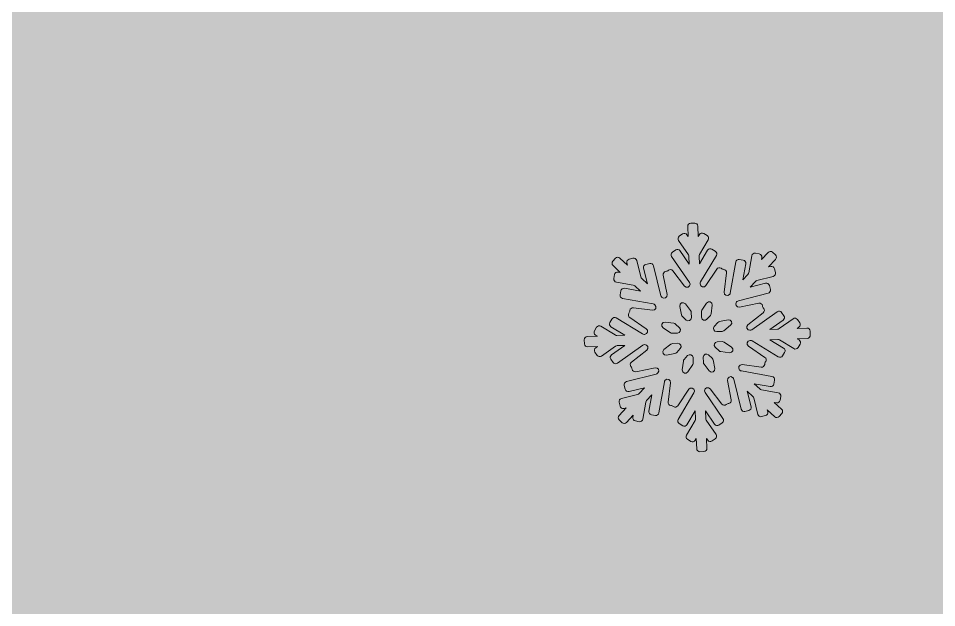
# Model space of a CAD drawing. Header units: millimetres. Extents: x 27 to 196, y -118 to -21.
# Drawn here: x 142.78 to 160.46, y -84.05 to -72.71 of the extents above; entities that cross this region are included whole.
import ezdxf

# ---------------------------------------------------------------- set-up
doc = ezdxf.new("R2010")
doc.units = ezdxf.units.MM
doc.header["$MEASUREMENT"] = 0
doc.layers.add('engraving', color=7, linetype='Continuous')
doc.layers.add('Layer 1', color=7, linetype='Continuous')

msp = doc.modelspace()

# ---------------------------------------------------------------- hatches: boundary and pattern name
at = {"layer": 'Layer 1'}
h = msp.add_hatch(color=2, dxfattribs=at)
h.dxf.hatch_style = 2
edge = h.paths.add_edge_path()
edge.add_spline(control_points=[(177.252, -88.497), (180.383, -85.287), (182.791, -81.667), (184.475, -77.633), (186.158, -73.601), (187.04, -69.511), (187.118, -65.36), (187.195, -61.211), (186.473, -57.139), (184.946, -53.146), (183.419, -49.152), (181.088, -45.59), (177.957, -42.458), (175.295, -39.718), (172.144, -37.448), (168.502, -35.646), (164.862, -33.846), (161.162, -32.945), (157.405, -32.945), (157.405, -32.945), (156.589, -32.945), (156.589, -32.945), (155.913, -32.496), (155.121, -32.21), (154.269, -32.145), (155.774, -31.03), (156.754, -29.246), (156.754, -27.23), (156.754, -23.849), (154.013, -21.109), (150.633, -21.109), (147.252, -21.109), (144.512, -23.849), (144.512, -27.23), (144.512, -29.246), (145.492, -31.03), (146.997, -32.145), (146.145, -32.21), (145.352, -32.496), (144.676, -32.945), (144.676, -32.945), (125.106, -32.945), (125.106, -32.945), (125.106, -32.945), (125.106, -118.094), (125.106, -118.094), (125.106, -118.094), (149.77, -118.094), (149.77, -118.094), (149.77, -118.094), (149.77, -99.772), (149.77, -99.772), (149.77, -99.225), (149.77, -98.559), (149.77, -97.776), (149.77, -96.994), (149.906, -96.406), (150.181, -96.014), (150.455, -95.622), (150.945, -95.584), (151.65, -95.896), (152.354, -96.21), (153.429, -97.149), (154.879, -98.715), (156.327, -100.282), (158.206, -102.611), (160.517, -105.704), (162.825, -108.797), (165.743, -112.926), (169.267, -118.094), (169.267, -118.094), (195.809, -118.094), (195.809, -118.094), (195.809, -118.094), (177.252, -88.497), (177.252, -88.497)], knot_values=[0, 0, 0, 0, 1, 1, 1, 2, 2, 2, 3, 3, 3, 4, 4, 4, 5, 5, 5, 6, 6, 6, 7, 7, 7, 8, 8, 8, 9, 9, 9, 10, 10, 10, 11, 11, 11, 12, 12, 12, 13, 13, 13, 14, 14, 14, 15, 15, 15, 16, 16, 16, 17, 17, 17, 18, 18, 18, 19, 19, 19, 20, 20, 20, 21, 21, 21, 22, 22, 22, 23, 23, 23, 24, 24, 24, 25, 25, 25, 25], degree=3, periodic=1)
edge = h.paths.add_edge_path()
edge.add_spline(control_points=[(146.825, -27.23), (146.825, -25.13), (148.533, -23.422), (150.633, -23.422), (152.732, -23.422), (154.44, -25.13), (154.44, -27.23), (154.44, -29.329), (152.732, -31.037), (150.633, -31.037), (148.533, -31.037), (146.825, -29.329), (146.825, -27.23)], knot_values=[0, 0, 0, 0, 1, 1, 1, 2, 2, 2, 3, 3, 3, 4, 4, 4, 4], degree=3, periodic=1)
edge = h.paths.add_edge_path()
edge.add_spline(control_points=[(160.928, -70.117), (159.36, -71.722), (157.443, -72.524), (155.173, -72.524), (155.173, -72.524), (149.535, -72.524), (149.535, -72.524), (149.535, -72.524), (149.535, -56.199), (149.535, -56.199), (149.535, -56.199), (155.173, -56.199), (155.173, -56.199), (157.443, -56.199), (159.36, -56.983), (160.928, -58.548), (162.493, -60.115), (163.277, -62.033), (163.277, -64.303), (163.277, -66.575), (162.493, -68.513), (160.928, -70.117)], knot_values=[0, 0, 0, 0, 1, 1, 1, 2, 2, 2, 3, 3, 3, 4, 4, 4, 5, 5, 5, 6, 6, 6, 7, 7, 7, 7], degree=3, periodic=1)

# ---------------------------------------------------------------- linework, layer by layer
at = {"layer": 'engraving', "lineweight": 0}
for points, knots in [([(158.023, -78.726), (158.021, -78.694), (157.994, -78.668), (157.961, -78.669), (157.961, -78.669), (157.771, -78.677), (157.771, -78.677), (157.771, -78.677), (157.806, -78.652), (157.806, -78.652), (157.833, -78.633), (157.839, -78.596), (157.821, -78.569), (157.821, -78.569), (157.776, -78.505), (157.776, -78.505), (157.757, -78.478), (157.72, -78.471), (157.693, -78.49), (157.693, -78.49), (157.423, -78.68), (157.423, -78.68), (157.414, -78.687), (157.403, -78.691), (157.391, -78.691), (157.391, -78.691), (157.246, -78.697), (157.246, -78.697), (157.246, -78.697), (157.502, -78.516), (157.502, -78.516), (157.529, -78.497), (157.535, -78.46), (157.517, -78.433), (157.517, -78.433), (157.473, -78.369), (157.473, -78.369), (157.454, -78.342), (157.416, -78.335), (157.389, -78.354), (157.389, -78.354), (156.899, -78.701), (156.899, -78.701), (156.889, -78.707), (156.878, -78.711), (156.867, -78.712), (156.867, -78.712), (156.864, -78.712), (156.864, -78.712), (156.806, -78.714), (156.779, -78.641), (156.824, -78.605), (156.824, -78.605), (157.119, -78.373), (157.119, -78.373), (157.144, -78.353), (157.149, -78.316), (157.129, -78.29), (157.129, -78.29), (157.119, -78.278), (157.119, -78.278), (157.114, -78.271), (157.11, -78.262), (157.108, -78.253), (157.108, -78.253), (157.105, -78.238), (157.105, -78.238), (157.099, -78.206), (157.067, -78.185), (157.035, -78.191), (157.035, -78.191), (156.664, -78.265), (156.664, -78.265), (156.607, -78.276), (156.569, -78.209), (156.608, -78.166), (156.608, -78.166), (156.614, -78.159), (156.614, -78.159), (156.622, -78.151), (156.632, -78.145), (156.644, -78.142), (156.644, -78.142), (157.213, -77.999), (157.213, -77.999), (157.245, -77.991), (157.264, -77.959), (157.257, -77.927), (157.257, -77.927), (157.238, -77.851), (157.238, -77.851), (157.23, -77.819), (157.197, -77.799), (157.165, -77.807), (157.165, -77.807), (156.867, -77.882), (156.867, -77.882), (156.867, -77.882), (156.97, -77.77), (156.97, -77.77), (156.978, -77.761), (156.988, -77.755), (156.999, -77.752), (156.999, -77.752), (157.312, -77.674), (157.312, -77.674), (157.343, -77.666), (157.363, -77.633), (157.355, -77.601), (157.355, -77.601), (157.336, -77.526), (157.336, -77.526), (157.328, -77.493), (157.296, -77.474), (157.264, -77.482), (157.264, -77.482), (157.223, -77.492), (157.223, -77.492), (157.223, -77.492), (157.357, -77.346), (157.357, -77.346), (157.379, -77.322), (157.377, -77.284), (157.353, -77.262), (157.353, -77.262), (157.297, -77.209), (157.297, -77.209), (157.272, -77.186), (157.234, -77.188), (157.212, -77.212), (157.212, -77.212), (157.084, -77.352), (157.084, -77.352), (157.084, -77.352), (157.091, -77.31), (157.091, -77.31), (157.097, -77.278), (157.076, -77.247), (157.043, -77.241), (157.043, -77.241), (156.968, -77.228), (156.968, -77.228), (156.935, -77.222), (156.904, -77.244), (156.898, -77.276), (156.898, -77.276), (156.841, -77.605), (156.841, -77.605), (156.839, -77.616), (156.834, -77.626), (156.826, -77.635), (156.826, -77.635), (156.728, -77.742), (156.728, -77.742), (156.728, -77.742), (156.782, -77.431), (156.782, -77.431), (156.788, -77.399), (156.766, -77.368), (156.734, -77.362), (156.734, -77.362), (156.659, -77.349), (156.659, -77.349), (156.626, -77.343), (156.595, -77.365), (156.589, -77.397), (156.589, -77.397), (156.485, -77.995), (156.485, -77.995), (156.483, -78.006), (156.478, -78.016), (156.47, -78.025), (156.47, -78.025), (156.47, -78.025), (156.47, -78.025), (156.431, -78.068), (156.36, -78.035), (156.367, -77.977), (156.367, -77.977), (156.412, -77.605), (156.412, -77.605), (156.416, -77.572), (156.393, -77.543), (156.36, -77.539), (156.36, -77.539), (156.346, -77.537), (156.346, -77.537), (156.337, -77.536), (156.328, -77.532), (156.32, -77.527), (156.32, -77.527), (156.308, -77.519), (156.308, -77.519), (156.281, -77.5), (156.243, -77.508), (156.225, -77.535), (156.225, -77.535), (156.017, -77.851), (156.017, -77.851), (155.985, -77.899), (155.909, -77.878), (155.907, -77.82), (155.907, -77.82), (155.907, -77.814), (155.907, -77.814), (155.906, -77.802), (155.909, -77.791), (155.915, -77.781), (155.915, -77.781), (156.217, -77.271), (156.217, -77.271), (156.234, -77.243), (156.225, -77.207), (156.197, -77.19), (156.197, -77.19), (156.131, -77.15), (156.131, -77.15), (156.103, -77.132), (156.066, -77.141), (156.049, -77.17), (156.049, -77.17), (155.891, -77.435), (155.891, -77.435), (155.891, -77.435), (155.885, -77.283), (155.885, -77.283), (155.885, -77.271), (155.888, -77.26), (155.894, -77.25), (155.894, -77.25), (156.06, -76.97), (156.06, -76.97), (156.076, -76.942), (156.067, -76.906), (156.039, -76.889), (156.039, -76.889), (155.973, -76.849), (155.973, -76.849), (155.945, -76.831), (155.908, -76.84), (155.891, -76.869), (155.891, -76.869), (155.87, -76.904), (155.87, -76.904), (155.87, -76.904), (155.862, -76.706), (155.862, -76.706), (155.861, -76.673), (155.833, -76.648), (155.8, -76.649), (155.8, -76.649), (155.723, -76.652), (155.723, -76.652), (155.69, -76.653), (155.665, -76.681), (155.666, -76.714), (155.666, -76.714), (155.674, -76.905), (155.674, -76.905), (155.674, -76.905), (155.65, -76.871), (155.65, -76.871), (155.632, -76.844), (155.594, -76.837), (155.567, -76.857), (155.567, -76.857), (155.504, -76.901), (155.504, -76.901), (155.477, -76.92), (155.471, -76.957), (155.489, -76.984), (155.489, -76.984), (155.679, -77.258), (155.679, -77.258), (155.685, -77.267), (155.689, -77.278), (155.689, -77.289), (155.689, -77.289), (155.695, -77.436), (155.695, -77.436), (155.695, -77.436), (155.517, -77.178), (155.517, -77.178), (155.498, -77.151), (155.461, -77.144), (155.434, -77.164), (155.434, -77.164), (155.371, -77.208), (155.371, -77.208), (155.344, -77.227), (155.337, -77.264), (155.356, -77.291), (155.356, -77.291), (155.7, -77.789), (155.7, -77.789), (155.707, -77.798), (155.71, -77.809), (155.711, -77.821), (155.711, -77.821), (155.711, -77.822), (155.711, -77.822), (155.713, -77.88), (155.639, -77.907), (155.604, -77.86), (155.604, -77.86), (155.377, -77.566), (155.377, -77.566), (155.357, -77.54), (155.319, -77.535), (155.293, -77.556), (155.293, -77.556), (155.282, -77.565), (155.282, -77.565), (155.275, -77.57), (155.266, -77.574), (155.257, -77.576), (155.257, -77.576), (155.243, -77.579), (155.243, -77.579), (155.21, -77.586), (155.189, -77.617), (155.196, -77.649), (155.196, -77.649), (155.27, -78.024), (155.27, -78.024), (155.281, -78.081), (155.213, -78.119), (155.17, -78.079), (155.17, -78.079), (155.167, -78.076), (155.167, -78.076), (155.158, -78.068), (155.152, -78.058), (155.149, -78.046), (155.149, -78.046), (155.007, -77.469), (155.007, -77.469), (154.999, -77.437), (154.966, -77.417), (154.934, -77.425), (154.934, -77.425), (154.86, -77.444), (154.86, -77.444), (154.828, -77.452), (154.808, -77.484), (154.816, -77.516), (154.816, -77.516), (154.891, -77.818), (154.891, -77.818), (154.891, -77.818), (154.78, -77.715), (154.78, -77.715), (154.772, -77.707), (154.766, -77.697), (154.763, -77.685), (154.763, -77.685), (154.685, -77.368), (154.685, -77.368), (154.677, -77.336), (154.644, -77.317), (154.612, -77.325), (154.612, -77.325), (154.538, -77.344), (154.538, -77.344), (154.506, -77.352), (154.487, -77.384), (154.495, -77.416), (154.495, -77.416), (154.505, -77.457), (154.505, -77.457), (154.505, -77.457), (154.361, -77.323), (154.361, -77.323), (154.337, -77.3), (154.299, -77.301), (154.276, -77.326), (154.276, -77.326), (154.224, -77.383), (154.224, -77.383), (154.202, -77.407), (154.204, -77.445), (154.228, -77.467), (154.228, -77.467), (154.368, -77.598), (154.368, -77.598), (154.368, -77.598), (154.327, -77.591), (154.327, -77.591), (154.294, -77.585), (154.263, -77.607), (154.257, -77.639), (154.257, -77.639), (154.244, -77.716), (154.244, -77.716), (154.238, -77.748), (154.26, -77.779), (154.292, -77.785), (154.292, -77.785), (154.617, -77.844), (154.617, -77.844), (154.628, -77.846), (154.638, -77.851), (154.647, -77.859), (154.647, -77.859), (154.754, -77.959), (154.754, -77.959), (154.754, -77.959), (154.447, -77.904), (154.447, -77.904), (154.415, -77.898), (154.384, -77.92), (154.378, -77.952), (154.378, -77.952), (154.365, -78.029), (154.365, -78.029), (154.359, -78.062), (154.38, -78.092), (154.413, -78.098), (154.413, -78.098), (155.003, -78.205), (155.003, -78.205), (155.014, -78.207), (155.025, -78.212), (155.033, -78.22), (155.033, -78.22), (155.036, -78.223), (155.036, -78.223), (155.078, -78.262), (155.045, -78.333), (154.987, -78.325), (154.987, -78.325), (154.62, -78.279), (154.62, -78.279), (154.587, -78.275), (154.557, -78.298), (154.553, -78.331), (154.553, -78.331), (154.551, -78.346), (154.551, -78.346), (154.55, -78.355), (154.547, -78.364), (154.542, -78.372), (154.542, -78.372), (154.533, -78.384), (154.533, -78.384), (154.515, -78.412), (154.523, -78.448), (154.55, -78.467), (154.55, -78.467), (154.866, -78.681), (154.866, -78.681), (154.914, -78.714), (154.893, -78.788), (154.835, -78.79), (154.835, -78.79), (154.828, -78.791), (154.828, -78.791), (154.816, -78.791), (154.804, -78.788), (154.794, -78.782), (154.794, -78.782), (154.291, -78.475), (154.291, -78.475), (154.262, -78.458), (154.225, -78.467), (154.208, -78.496), (154.208, -78.496), (154.169, -78.563), (154.169, -78.563), (154.152, -78.591), (154.161, -78.627), (154.189, -78.644), (154.189, -78.644), (154.454, -78.805), (154.454, -78.805), (154.454, -78.805), (154.303, -78.811), (154.303, -78.811), (154.291, -78.812), (154.28, -78.809), (154.27, -78.802), (154.27, -78.802), (153.994, -78.634), (153.994, -78.634), (153.965, -78.617), (153.928, -78.626), (153.911, -78.655), (153.911, -78.655), (153.872, -78.722), (153.872, -78.722), (153.855, -78.75), (153.864, -78.786), (153.892, -78.803), (153.892, -78.803), (153.929, -78.826), (153.929, -78.826), (153.929, -78.826), (153.733, -78.833), (153.733, -78.833), (153.7, -78.834), (153.674, -78.862), (153.675, -78.895), (153.675, -78.895), (153.678, -78.973), (153.678, -78.973), (153.68, -79.006), (153.707, -79.032), (153.74, -79.031), (153.74, -79.031), (153.93, -79.023), (153.93, -79.023), (153.93, -79.023), (153.895, -79.048), (153.895, -79.048), (153.868, -79.067), (153.862, -79.104), (153.881, -79.131), (153.881, -79.131), (153.925, -79.195), (153.925, -79.195), (153.944, -79.222), (153.981, -79.229), (154.008, -79.21), (154.008, -79.21), (154.278, -79.019), (154.278, -79.019), (154.287, -79.013), (154.298, -79.009), (154.31, -79.008), (154.31, -79.008), (154.455, -79.003), (154.455, -79.003), (154.455, -79.003), (154.199, -79.184), (154.199, -79.184), (154.172, -79.203), (154.166, -79.24), (154.184, -79.267), (154.184, -79.267), (154.228, -79.33), (154.228, -79.33), (154.247, -79.358), (154.285, -79.364), (154.312, -79.345), (154.312, -79.345), (154.802, -78.999), (154.802, -78.999), (154.812, -78.992), (154.823, -78.989), (154.835, -78.988), (154.835, -78.988), (154.837, -78.988), (154.837, -78.988), (154.895, -78.986), (154.922, -79.059), (154.877, -79.095), (154.877, -79.095), (154.583, -79.326), (154.583, -79.326), (154.557, -79.346), (154.552, -79.384), (154.572, -79.41), (154.572, -79.41), (154.582, -79.422), (154.582, -79.422), (154.587, -79.429), (154.591, -79.438), (154.593, -79.447), (154.593, -79.447), (154.596, -79.462), (154.596, -79.462), (154.602, -79.494), (154.634, -79.515), (154.666, -79.509), (154.666, -79.509), (155.038, -79.435), (155.038, -79.435), (155.094, -79.423), (155.132, -79.491), (155.093, -79.534), (155.093, -79.534), (155.087, -79.54), (155.087, -79.54), (155.079, -79.549), (155.069, -79.555), (155.058, -79.558), (155.058, -79.558), (154.488, -79.701), (154.488, -79.701), (154.456, -79.709), (154.437, -79.741), (154.445, -79.773), (154.445, -79.773), (154.463, -79.849), (154.463, -79.849), (154.471, -79.881), (154.504, -79.9), (154.536, -79.892), (154.536, -79.892), (154.834, -79.818), (154.834, -79.818), (154.834, -79.818), (154.731, -79.93), (154.731, -79.93), (154.723, -79.939), (154.713, -79.945), (154.702, -79.948), (154.702, -79.948), (154.39, -80.026), (154.39, -80.026), (154.358, -80.034), (154.338, -80.067), (154.346, -80.098), (154.346, -80.098), (154.365, -80.174), (154.365, -80.174), (154.373, -80.206), (154.405, -80.226), (154.437, -80.218), (154.437, -80.218), (154.478, -80.208), (154.478, -80.208), (154.478, -80.208), (154.344, -80.354), (154.344, -80.354), (154.322, -80.378), (154.324, -80.416), (154.348, -80.438), (154.348, -80.438), (154.404, -80.491), (154.404, -80.491), (154.429, -80.514), (154.467, -80.512), (154.489, -80.487), (154.489, -80.487), (154.617, -80.347), (154.617, -80.347), (154.617, -80.347), (154.61, -80.389), (154.61, -80.389), (154.604, -80.422), (154.626, -80.453), (154.658, -80.458), (154.658, -80.458), (154.734, -80.472), (154.734, -80.472), (154.766, -80.478), (154.797, -80.456), (154.803, -80.424), (154.803, -80.424), (154.86, -80.095), (154.86, -80.095), (154.862, -80.084), (154.867, -80.073), (154.875, -80.065), (154.875, -80.065), (154.973, -79.958), (154.973, -79.958), (154.973, -79.958), (154.919, -80.268), (154.919, -80.268), (154.913, -80.301), (154.935, -80.331), (154.967, -80.337), (154.967, -80.337), (155.043, -80.351), (155.043, -80.351), (155.075, -80.357), (155.106, -80.335), (155.112, -80.302), (155.112, -80.302), (155.216, -79.705), (155.216, -79.705), (155.218, -79.694), (155.223, -79.683), (155.231, -79.675), (155.231, -79.675), (155.231, -79.675), (155.231, -79.675), (155.27, -79.632), (155.341, -79.665), (155.334, -79.723), (155.334, -79.723), (155.289, -80.095), (155.289, -80.095), (155.285, -80.127), (155.308, -80.157), (155.341, -80.161), (155.341, -80.161), (155.355, -80.163), (155.355, -80.163), (155.364, -80.164), (155.373, -80.167), (155.381, -80.173), (155.381, -80.173), (155.393, -80.181), (155.393, -80.181), (155.42, -80.199), (155.458, -80.192), (155.476, -80.164), (155.476, -80.164), (155.685, -79.849), (155.685, -79.849), (155.717, -79.8), (155.792, -79.821), (155.794, -79.879), (155.794, -79.879), (155.794, -79.886), (155.794, -79.886), (155.795, -79.897), (155.792, -79.909), (155.786, -79.919), (155.786, -79.919), (155.484, -80.429), (155.484, -80.429), (155.467, -80.457), (155.476, -80.493), (155.504, -80.51), (155.504, -80.51), (155.57, -80.55), (155.57, -80.55), (155.598, -80.567), (155.635, -80.558), (155.652, -80.53), (155.652, -80.53), (155.81, -80.264), (155.81, -80.264), (155.81, -80.264), (155.816, -80.417), (155.816, -80.417), (155.816, -80.429), (155.813, -80.44), (155.808, -80.45), (155.808, -80.45), (155.642, -80.73), (155.642, -80.73), (155.625, -80.758), (155.634, -80.794), (155.662, -80.811), (155.662, -80.811), (155.728, -80.851), (155.728, -80.851), (155.756, -80.869), (155.793, -80.859), (155.81, -80.831), (155.81, -80.831), (155.831, -80.795), (155.831, -80.795), (155.831, -80.795), (155.839, -80.994), (155.839, -80.994), (155.84, -81.026), (155.868, -81.052), (155.901, -81.051), (155.901, -81.051), (155.978, -81.048), (155.978, -81.048), (156.011, -81.047), (156.036, -81.019), (156.035, -80.986), (156.035, -80.986), (156.027, -80.795), (156.027, -80.795), (156.027, -80.795), (156.051, -80.828), (156.051, -80.828), (156.07, -80.856), (156.107, -80.862), (156.134, -80.843), (156.134, -80.843), (156.197, -80.799), (156.197, -80.799), (156.224, -80.78), (156.23, -80.743), (156.212, -80.716), (156.212, -80.716), (156.022, -80.442), (156.022, -80.442), (156.016, -80.433), (156.012, -80.422), (156.012, -80.41), (156.012, -80.41), (156.006, -80.264), (156.006, -80.264), (156.006, -80.264), (156.184, -80.521), (156.184, -80.521), (156.203, -80.549), (156.241, -80.555), (156.268, -80.536), (156.268, -80.536), (156.331, -80.492), (156.331, -80.492), (156.357, -80.473), (156.364, -80.436), (156.345, -80.409), (156.345, -80.409), (156.001, -79.911), (156.001, -79.911), (155.994, -79.901), (155.991, -79.891), (155.99, -79.879), (155.99, -79.879), (155.99, -79.878), (155.99, -79.878), (155.988, -79.82), (156.062, -79.793), (156.097, -79.839), (156.097, -79.839), (156.324, -80.133), (156.324, -80.133), (156.344, -80.16), (156.382, -80.165), (156.408, -80.144), (156.408, -80.144), (156.419, -80.135), (156.419, -80.135), (156.427, -80.129), (156.435, -80.125), (156.444, -80.123), (156.444, -80.123), (156.458, -80.121), (156.458, -80.121), (156.491, -80.114), (156.512, -80.083), (156.505, -80.051), (156.505, -80.051), (156.431, -79.676), (156.431, -79.676), (156.42, -79.619), (156.489, -79.581), (156.531, -79.621), (156.531, -79.621), (156.535, -79.624), (156.535, -79.624), (156.543, -79.632), (156.549, -79.642), (156.552, -79.653), (156.552, -79.653), (156.695, -80.231), (156.695, -80.231), (156.702, -80.263), (156.735, -80.282), (156.767, -80.274), (156.767, -80.274), (156.841, -80.256), (156.841, -80.256), (156.873, -80.248), (156.893, -80.215), (156.885, -80.183), (156.885, -80.183), (156.81, -79.882), (156.81, -79.882), (156.81, -79.882), (156.921, -79.985), (156.921, -79.985), (156.929, -79.993), (156.935, -80.003), (156.938, -80.014), (156.938, -80.014), (157.016, -80.331), (157.016, -80.331), (157.024, -80.363), (157.057, -80.383), (157.089, -80.375), (157.089, -80.375), (157.163, -80.356), (157.163, -80.356), (157.195, -80.348), (157.215, -80.316), (157.207, -80.284), (157.207, -80.284), (157.197, -80.243), (157.197, -80.243), (157.197, -80.243), (157.34, -80.377), (157.34, -80.377), (157.364, -80.4), (157.402, -80.398), (157.425, -80.374), (157.425, -80.374), (157.477, -80.317), (157.477, -80.317), (157.499, -80.292), (157.498, -80.255), (157.474, -80.233), (157.474, -80.233), (157.333, -80.102), (157.333, -80.102), (157.333, -80.102), (157.374, -80.109), (157.374, -80.109), (157.407, -80.115), (157.438, -80.093), (157.444, -80.06), (157.444, -80.06), (157.457, -79.984), (157.457, -79.984), (157.463, -79.951), (157.441, -79.92), (157.409, -79.915), (157.409, -79.915), (157.085, -79.856), (157.085, -79.856), (157.073, -79.854), (157.063, -79.849), (157.054, -79.841), (157.054, -79.841), (156.947, -79.74), (156.947, -79.74), (156.947, -79.74), (157.254, -79.796), (157.254, -79.796), (157.286, -79.802), (157.318, -79.78), (157.323, -79.747), (157.323, -79.747), (157.337, -79.671), (157.337, -79.671), (157.342, -79.638), (157.321, -79.607), (157.288, -79.602), (157.288, -79.602), (156.698, -79.495), (156.698, -79.495), (156.687, -79.493), (156.677, -79.488), (156.668, -79.48), (156.668, -79.48), (156.665, -79.477), (156.665, -79.477), (156.623, -79.438), (156.656, -79.367), (156.714, -79.374), (156.714, -79.374), (157.081, -79.421), (157.081, -79.421), (157.114, -79.425), (157.144, -79.402), (157.148, -79.369), (157.148, -79.369), (157.15, -79.354), (157.15, -79.354), (157.151, -79.345), (157.154, -79.336), (157.159, -79.328), (157.159, -79.328), (157.168, -79.315), (157.168, -79.315), (157.186, -79.288), (157.179, -79.251), (157.152, -79.233), (157.152, -79.233), (156.835, -79.018), (156.835, -79.018), (156.787, -78.986), (156.809, -78.912), (156.866, -78.909), (156.866, -78.909), (156.874, -78.909), (156.874, -78.909), (156.885, -78.909), (156.897, -78.912), (156.907, -78.918), (156.907, -78.918), (157.41, -79.224), (157.41, -79.224), (157.439, -79.242), (157.476, -79.232), (157.493, -79.204), (157.493, -79.204), (157.532, -79.137), (157.532, -79.137), (157.549, -79.109), (157.54, -79.073), (157.512, -79.056), (157.512, -79.056), (157.248, -78.895), (157.248, -78.895), (157.248, -78.895), (157.398, -78.889), (157.398, -78.889), (157.41, -78.888), (157.422, -78.891), (157.432, -78.897), (157.432, -78.897), (157.708, -79.065), (157.708, -79.065), (157.736, -79.083), (157.773, -79.073), (157.79, -79.045), (157.79, -79.045), (157.829, -78.978), (157.829, -78.978), (157.846, -78.95), (157.837, -78.914), (157.809, -78.897), (157.809, -78.897), (157.772, -78.874), (157.772, -78.874), (157.772, -78.874), (157.969, -78.867), (157.969, -78.867), (158.002, -78.865), (158.027, -78.837), (158.026, -78.804), (158.026, -78.804), (158.023, -78.726), (158.023, -78.726)], [0, 0, 0, 0, 1, 1, 1, 2, 2, 2, 3, 3, 3, 4, 4, 4, 5, 5, 5, 6, 6, 6, 7, 7, 7, 8, 8, 8, 9, 9, 9, 10, 10, 10, 11, 11, 11, 12, 12, 12, 13, 13, 13, 14, 14, 14, 15, 15, 15, 16, 16, 16, 17, 17, 17, 18, 18, 18, 19, 19, 19, 20, 20, 20, 21, 21, 21, 22, 22, 22, 23, 23, 23, 24, 24, 24, 25, 25, 25, 26, 26, 26, 27, 27, 27, 28, 28, 28, 29, 29, 29, 30, 30, 30, 31, 31, 31, 32, 32, 32, 33, 33, 33, 34, 34, 34, 35, 35, 35, 36, 36, 36, 37, 37, 37, 38, 38, 38, 39, 39, 39, 40, 40, 40, 41, 41, 41, 42, 42, 42, 43, 43, 43, 44, 44, 44, 45, 45, 45, 46, 46, 46, 47, 47, 47, 48, 48, 48, 49, 49, 49, 50, 50, 50, 51, 51, 51, 52, 52, 52, 53, 53, 53, 54, 54, 54, 55, 55, 55, 56, 56, 56, 57, 57, 57, 58, 58, 58, 59, 59, 59, 60, 60, 60, 61, 61, 61, 62, 62, 62, 63, 63, 63, 64, 64, 64, 65, 65, 65, 66, 66, 66, 67, 67, 67, 68, 68, 68, 69, 69, 69, 70, 70, 70, 71, 71, 71, 72, 72, 72, 73, 73, 73, 74, 74, 74, 75, 75, 75, 76, 76, 76, 77, 77, 77, 78, 78, 78, 79, 79, 79, 80, 80, 80, 81, 81, 81, 82, 82, 82, 83, 83, 83, 84, 84, 84, 85, 85, 85, 86, 86, 86, 87, 87, 87, 88, 88, 88, 89, 89, 89, 90, 90, 90, 91, 91, 91, 92, 92, 92, 93, 93, 93, 94, 94, 94, 95, 95, 95, 96, 96, 96, 97, 97, 97, 98, 98, 98, 99, 99, 99, 100, 100, 100, 101, 101, 101, 102, 102, 102, 103, 103, 103, 104, 104, 104, 105, 105, 105, 106, 106, 106, 107, 107, 107, 108, 108, 108, 109, 109, 109, 110, 110, 110, 111, 111, 111, 112, 112, 112, 113, 113, 113, 114, 114, 114, 115, 115, 115, 116, 116, 116, 117, 117, 117, 118, 118, 118, 119, 119, 119, 120, 120, 120, 121, 121, 121, 122, 122, 122, 123, 123, 123, 124, 124, 124, 125, 125, 125, 126, 126, 126, 127, 127, 127, 128, 128, 128, 129, 129, 129, 130, 130, 130, 131, 131, 131, 132, 132, 132, 133, 133, 133, 134, 134, 134, 135, 135, 135, 136, 136, 136, 137, 137, 137, 138, 138, 138, 139, 139, 139, 140, 140, 140, 141, 141, 141, 142, 142, 142, 143, 143, 143, 144, 144, 144, 145, 145, 145, 146, 146, 146, 147, 147, 147, 148, 148, 148, 149, 149, 149, 150, 150, 150, 151, 151, 151, 152, 152, 152, 153, 153, 153, 154, 154, 154, 155, 155, 155, 156, 156, 156, 157, 157, 157, 158, 158, 158, 159, 159, 159, 160, 160, 160, 161, 161, 161, 162, 162, 162, 163, 163, 163, 164, 164, 164, 165, 165, 165, 166, 166, 166, 167, 167, 167, 168, 168, 168, 169, 169, 169, 170, 170, 170, 171, 171, 171, 172, 172, 172, 173, 173, 173, 174, 174, 174, 175, 175, 175, 176, 176, 176, 177, 177, 177, 178, 178, 178, 179, 179, 179, 180, 180, 180, 181, 181, 181, 182, 182, 182, 183, 183, 183, 184, 184, 184, 185, 185, 185, 186, 186, 186, 187, 187, 187, 188, 188, 188, 189, 189, 189, 190, 190, 190, 191, 191, 191, 192, 192, 192, 193, 193, 193, 194, 194, 194, 195, 195, 195, 196, 196, 196, 197, 197, 197, 198, 198, 198, 199, 199, 199, 200, 200, 200, 201, 201, 201, 202, 202, 202, 203, 203, 203, 204, 204, 204, 205, 205, 205, 206, 206, 206, 207, 207, 207, 208, 208, 208, 209, 209, 209, 210, 210, 210, 211, 211, 211, 212, 212, 212, 213, 213, 213, 214, 214, 214, 215, 215, 215, 216, 216, 216, 217, 217, 217, 218, 218, 218, 219, 219, 219, 220, 220, 220, 221, 221, 221, 222, 222, 222, 223, 223, 223, 224, 224, 224, 225, 225, 225, 226, 226, 226, 227, 227, 227, 228, 228, 228, 229, 229, 229, 230, 230, 230, 231, 231, 231, 232, 232, 232, 233, 233, 233, 234, 234, 234, 235, 235, 235, 236, 236, 236, 237, 237, 237, 238, 238, 238, 239, 239, 239, 240, 240, 240, 241, 241, 241, 242, 242, 242, 243, 243, 243, 244, 244, 244, 245, 245, 245, 246, 246, 246, 247, 247, 247, 248, 248, 248, 249, 249, 249, 250, 250, 250, 251, 251, 251, 252, 252, 252, 253, 253, 253, 254, 254, 254, 255, 255, 255, 256, 256, 256, 257, 257, 257, 258, 258, 258, 259, 259, 259, 260, 260, 260, 261, 261, 261, 262, 262, 262, 263, 263, 263, 264, 264, 264, 265, 265, 265, 266, 266, 266, 267, 267, 267, 268, 268, 268, 269, 269, 269, 270, 270, 270, 271, 271, 271, 272, 272, 272, 273, 273, 273, 274, 274, 274, 275, 275, 275, 276, 276, 276, 277, 277, 277, 278, 278, 278, 279, 279, 279, 280, 280, 280, 281, 281, 281, 282, 282, 282, 283, 283, 283, 284, 284, 284, 285, 285, 285, 286, 286, 286, 287, 287, 287, 288, 288, 288, 289, 289, 289, 290, 290, 290, 291, 291, 291, 292, 292, 292, 293, 293, 293, 294, 294, 294, 295, 295, 295, 296, 296, 296, 297, 297, 297, 298, 298, 298, 299, 299, 299, 300, 300, 300, 301, 301, 301, 302, 302, 302, 303, 303, 303, 304, 304, 304, 305, 305, 305, 306, 306, 306, 307, 307, 307, 308, 308, 308, 309, 309, 309, 310, 310, 310, 311, 311, 311, 312, 312, 312, 313, 313, 313, 314, 314, 314, 315, 315, 315, 316, 316, 316, 317, 317, 317, 318, 318, 318, 319, 319, 319, 320, 320, 320, 321, 321, 321, 322, 322, 322, 323, 323, 323, 324, 324, 324, 325, 325, 325, 326, 326, 326, 327, 327, 327, 328, 328, 328, 329, 329, 329, 330, 330, 330, 331, 331, 331, 332, 332, 332, 333, 333, 333, 334, 334, 334, 335, 335, 335, 336, 336, 336, 336]), ([(155.62, -78.204), (155.62, -78.204), (155.721, -78.334), (155.721, -78.334), (155.728, -78.344), (155.732, -78.356), (155.733, -78.368), (155.733, -78.368), (155.737, -78.469), (155.737, -78.469), (155.739, -78.522), (155.676, -78.552), (155.637, -78.515), (155.637, -78.515), (155.565, -78.448), (155.565, -78.448), (155.555, -78.439), (155.549, -78.428), (155.547, -78.416), (155.547, -78.416), (155.514, -78.252), (155.514, -78.252), (155.502, -78.19), (155.582, -78.154), (155.62, -78.204)], [0, 0, 0, 0, 1, 1, 1, 2, 2, 2, 3, 3, 3, 4, 4, 4, 5, 5, 5, 6, 6, 6, 7, 7, 7, 8, 8, 8, 8]), ([(155.933, -78.462), (155.933, -78.462), (155.929, -78.361), (155.929, -78.361), (155.928, -78.348), (155.932, -78.336), (155.939, -78.326), (155.939, -78.326), (156.03, -78.188), (156.03, -78.188), (156.065, -78.135), (156.146, -78.165), (156.139, -78.228), (156.139, -78.228), (156.119, -78.394), (156.119, -78.394), (156.117, -78.406), (156.112, -78.417), (156.104, -78.427), (156.104, -78.427), (156.037, -78.5), (156.037, -78.5), (156.001, -78.539), (155.935, -78.515), (155.933, -78.462)], [0, 0, 0, 0, 1, 1, 1, 2, 2, 2, 3, 3, 3, 4, 4, 4, 5, 5, 5, 6, 6, 6, 7, 7, 7, 8, 8, 8, 8]), ([(155.332, -78.76), (155.332, -78.76), (155.192, -78.664), (155.192, -78.664), (155.14, -78.629), (155.171, -78.548), (155.233, -78.556), (155.233, -78.556), (155.398, -78.577), (155.398, -78.577), (155.41, -78.578), (155.422, -78.584), (155.431, -78.592), (155.431, -78.592), (155.506, -78.663), (155.506, -78.663), (155.545, -78.699), (155.521, -78.764), (155.468, -78.766), (155.468, -78.766), (155.368, -78.77), (155.368, -78.77), (155.356, -78.77), (155.343, -78.767), (155.332, -78.76)], [0, 0, 0, 0, 1, 1, 1, 2, 2, 2, 3, 3, 3, 4, 4, 4, 5, 5, 5, 6, 6, 6, 7, 7, 7, 8, 8, 8, 8]), ([(156.178, -78.637), (156.178, -78.637), (156.247, -78.561), (156.247, -78.561), (156.256, -78.552), (156.267, -78.545), (156.28, -78.543), (156.28, -78.543), (156.444, -78.51), (156.444, -78.51), (156.505, -78.498), (156.542, -78.577), (156.492, -78.616), (156.492, -78.616), (156.36, -78.72), (156.36, -78.72), (156.35, -78.728), (156.338, -78.732), (156.326, -78.733), (156.326, -78.733), (156.225, -78.737), (156.225, -78.737), (156.172, -78.739), (156.143, -78.676), (156.178, -78.637)], [0, 0, 0, 0, 1, 1, 1, 2, 2, 2, 3, 3, 3, 4, 4, 4, 5, 5, 5, 6, 6, 6, 7, 7, 7, 8, 8, 8, 8]), ([(155.523, -79.063), (155.523, -79.063), (155.454, -79.139), (155.454, -79.139), (155.445, -79.148), (155.434, -79.154), (155.421, -79.157), (155.421, -79.157), (155.257, -79.19), (155.257, -79.19), (155.196, -79.202), (155.159, -79.123), (155.209, -79.084), (155.209, -79.084), (155.341, -78.98), (155.341, -78.98), (155.351, -78.972), (155.363, -78.968), (155.376, -78.967), (155.376, -78.967), (155.476, -78.963), (155.476, -78.963), (155.529, -78.961), (155.558, -79.024), (155.523, -79.063)], [0, 0, 0, 0, 1, 1, 1, 2, 2, 2, 3, 3, 3, 4, 4, 4, 5, 5, 5, 6, 6, 6, 7, 7, 7, 8, 8, 8, 8]), ([(156.369, -78.94), (156.369, -78.94), (156.509, -79.035), (156.509, -79.035), (156.561, -79.07), (156.53, -79.152), (156.468, -79.144), (156.468, -79.144), (156.303, -79.123), (156.303, -79.123), (156.291, -79.121), (156.279, -79.116), (156.27, -79.107), (156.27, -79.107), (156.195, -79.037), (156.195, -79.037), (156.156, -79.001), (156.18, -78.936), (156.233, -78.934), (156.233, -78.934), (156.333, -78.93), (156.333, -78.93), (156.345, -78.929), (156.358, -78.933), (156.369, -78.94)], [0, 0, 0, 0, 1, 1, 1, 2, 2, 2, 3, 3, 3, 4, 4, 4, 5, 5, 5, 6, 6, 6, 7, 7, 7, 8, 8, 8, 8]), ([(155.768, -79.238), (155.768, -79.238), (155.772, -79.339), (155.772, -79.339), (155.773, -79.351), (155.769, -79.364), (155.762, -79.374), (155.762, -79.374), (155.671, -79.512), (155.671, -79.512), (155.637, -79.564), (155.555, -79.534), (155.562, -79.472), (155.562, -79.472), (155.582, -79.306), (155.582, -79.306), (155.584, -79.294), (155.589, -79.282), (155.598, -79.273), (155.598, -79.273), (155.664, -79.2), (155.664, -79.2), (155.7, -79.161), (155.766, -79.184), (155.768, -79.238)], [0, 0, 0, 0, 1, 1, 1, 2, 2, 2, 3, 3, 3, 4, 4, 4, 5, 5, 5, 6, 6, 6, 7, 7, 7, 8, 8, 8, 8]), ([(156.081, -79.496), (156.081, -79.496), (155.981, -79.366), (155.981, -79.366), (155.973, -79.356), (155.969, -79.344), (155.968, -79.332), (155.968, -79.332), (155.964, -79.231), (155.964, -79.231), (155.962, -79.177), (156.026, -79.148), (156.065, -79.185), (156.065, -79.185), (156.137, -79.252), (156.137, -79.252), (156.146, -79.26), (156.152, -79.272), (156.154, -79.284), (156.154, -79.284), (156.187, -79.448), (156.187, -79.448), (156.199, -79.51), (156.119, -79.546), (156.081, -79.496)], [0, 0, 0, 0, 1, 1, 1, 2, 2, 2, 3, 3, 3, 4, 4, 4, 5, 5, 5, 6, 6, 6, 7, 7, 7, 8, 8, 8, 8])]:
    msp.add_open_spline(points, degree=3, knots=knots, dxfattribs=at)
at = {"layer": 'Layer 1', "lineweight": 0}
msp.add_open_spline([(177.252, -88.497), (180.383, -85.287), (182.791, -81.667), (184.475, -77.633), (186.158, -73.601), (187.04, -69.511), (187.118, -65.36), (187.195, -61.211), (186.473, -57.139), (184.946, -53.146), (183.419, -49.152), (181.088, -45.59), (177.957, -42.458), (175.295, -39.718), (172.144, -37.448), (168.502, -35.646), (164.862, -33.846), (161.162, -32.945), (157.405, -32.945), (157.405, -32.945), (156.589, -32.945), (156.589, -32.945), (155.913, -32.496), (155.121, -32.21), (154.269, -32.145), (155.774, -31.03), (156.754, -29.246), (156.754, -27.23), (156.754, -23.849), (154.013, -21.109), (150.633, -21.109), (147.252, -21.109), (144.512, -23.849), (144.512, -27.23), (144.512, -29.246), (145.492, -31.03), (146.997, -32.145), (146.145, -32.21), (145.352, -32.496), (144.676, -32.945), (144.676, -32.945), (125.106, -32.945), (125.106, -32.945), (125.106, -32.945), (125.106, -118.094), (125.106, -118.094), (125.106, -118.094), (149.77, -118.094), (149.77, -118.094), (149.77, -118.094), (149.77, -99.772), (149.77, -99.772), (149.77, -99.225), (149.77, -98.559), (149.77, -97.776), (149.77, -96.994), (149.906, -96.406), (150.181, -96.014), (150.455, -95.622), (150.945, -95.584), (151.65, -95.896), (152.354, -96.21), (153.429, -97.149), (154.879, -98.715), (156.327, -100.282), (158.206, -102.611), (160.517, -105.704), (162.825, -108.797), (165.743, -112.926), (169.267, -118.094), (169.267, -118.094), (195.809, -118.094), (195.809, -118.094), (195.809, -118.094), (177.252, -88.497), (177.252, -88.497)], degree=3, knots=[0, 0, 0, 0, 1, 1, 1, 2, 2, 2, 3, 3, 3, 4, 4, 4, 5, 5, 5, 6, 6, 6, 7, 7, 7, 8, 8, 8, 9, 9, 9, 10, 10, 10, 11, 11, 11, 12, 12, 12, 13, 13, 13, 14, 14, 14, 15, 15, 15, 16, 16, 16, 17, 17, 17, 18, 18, 18, 19, 19, 19, 20, 20, 20, 21, 21, 21, 22, 22, 22, 23, 23, 23, 24, 24, 24, 25, 25, 25, 25], dxfattribs=at)

doc.saveas('drawing.dxf')
